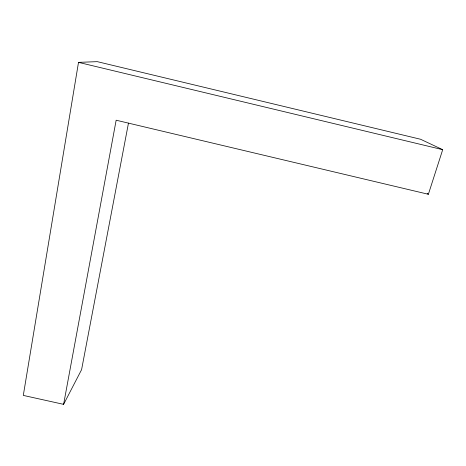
<?xml version="1.0" encoding="UTF-8"?>
<svg xmlns="http://www.w3.org/2000/svg" width="466" height="466" viewBox="0 0 466 466"><rect width="100%" height="100%" fill="white"/><g stroke="black" fill="none" stroke-linecap="round" stroke-linejoin="round"><path stroke-width="0.7" d="M63.603 404.348L116.151 120.211L428.37 194.281L442.7 149.685L420.577 139.258L97.272 61.652L78.509 62.362L23.3 395.407L63.603 404.348L81.591 369.643L128.476 123.088M78.509 62.362L442.7 149.685M427.217 193.419L428.37 194.281"/></g></svg>
